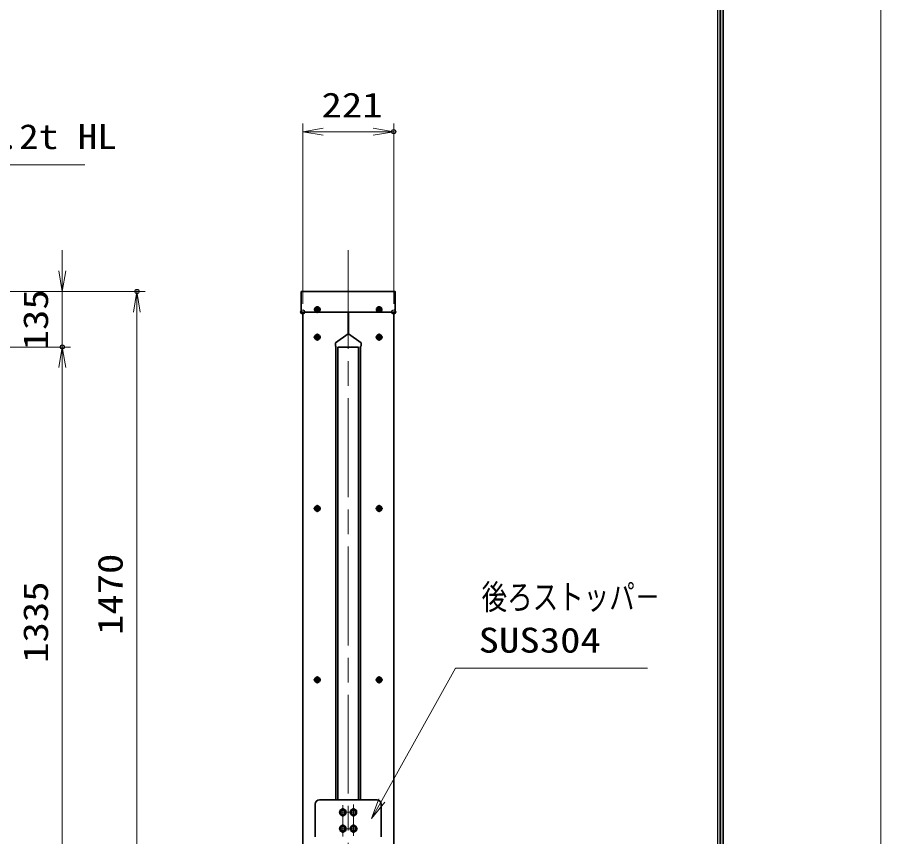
# Model space of a CAD drawing. Units: millimetres at full size, sheet at 1:20. Extents: x -5940 to 5940, y -4200 to 4200.
# Drawn here: x 3843 to 5940, y -959 to 1032 of the extents above; entities that cross this region are included whole.
import ezdxf
from ezdxf.enums import TextEntityAlignment as Align

# ---------------------------------------------------------------- set-up
doc = ezdxf.new("R2010")
doc.units = ezdxf.units.MM
doc.header["$LTSCALE"] = 20
doc.header["$PDMODE"] = 32
doc.header["$PDSIZE"] = 10
doc.linetypes.add('USER1', pattern=[18, 12, -1.5, 3, -1.5])
doc.linetypes.add('USER2', pattern=[9, 6, -0.75, 1.5, -0.75])
for name, color, linetype, lineweight in [('0-0_D-TTL', 7, 'Continuous', 18), ('0-1_軸線', 200, 'USER1', 15), ('0-2_寸法線', 4, 'Continuous', 18), ('0-3_0', 7, 'Continuous', 18), ('0-5_外形線', 7, 'Continuous', 35), ('0-9_AM_0N', 7, 'Continuous', 50)]:
    doc.layers.add(name, color=color, linetype=linetype, lineweight=lineweight)
doc.layers.add('0-4_Defpoints', color=7, linetype='Continuous')
doc.styles.add('ＭＳ ゴシック', font='')
doc.styles.get('ＭＳ ゴシック').set_extended_font_data('MS Gothic')

# ---------------------------------------------------------------- blocks, each defined once
blk = doc.blocks.new('_Open')
at = {"layer": '0-3_0'}
blk.add_line((-20, 3.333), (0, 0), dxfattribs=at)
blk.add_lwpolyline([(-20, -3.333), (0, 0), (-20, 0)], dxfattribs=at)
blk = doc.blocks.new('U10')
at = {"layer": '0-9_AM_0N'}
blk.add_lwpolyline([(671075.8, 427831.9), (671205.8, 427756.9), (671335.8, 427831.9), (671335.8, 427982), (671205.8, 428057.1), (671075.8, 427982)], close=True, dxfattribs=at)
blk.add_circle((671205.8, 427907), 130, dxfattribs=at)
blk = doc.blocks.new('U11')
at = {"layer": '0-9_AM_0N'}
blk.add_lwpolyline([(670555.8, 427831.9), (670685.8, 427756.9), (670815.8, 427831.9), (670815.8, 427982), (670685.8, 428057.1), (670555.8, 427982)], close=True, dxfattribs=at)
blk.add_circle((670685.8, 427907), 130, dxfattribs=at)
blk = doc.blocks.new('U12')
at = {"layer": '0-9_AM_0N'}
blk.add_lwpolyline([(671075.8, 428631.9), (671205.8, 428556.9), (671335.8, 428631.9), (671335.8, 428782), (671205.8, 428857.1), (671075.8, 428782)], close=True, dxfattribs=at)
blk.add_circle((671205.8, 428707), 130, dxfattribs=at)
blk = doc.blocks.new('S14')
at = {"layer": '0-2_寸法線'}
for points in [[(8994925.6, 2952181.5), (8985601.6, 2952181.5), (8982009.3, 2945757.8), (8981521.2, 2944885)], [(8981863.9, 2945839.1), (8981521.2, 2944885), (8982154.8, 2945676.4)]]:
    blk.add_lwpolyline(points, dxfattribs=at)
at = {"layer": '0-2_寸法線', "color": 254, "style": 'ＭＳ ゴシック'}
for s, width, p in [('後ろストッパ－', 0.75, (8986861.6, 2954678.4)), ('SUS304', 1.2, (8986717.6, 2952578.4))]:
    blk.add_text(s, height=1212, dxfattribs=dict(at, width=width)).set_placement(p, align=Align.BOTTOM_LEFT)
blk = doc.blocks.new('S20')
at = {"layer": '0-2_寸法線'}
for points in [[(8967592.1, 2976643.1), (8954754.5, 2976643.1), (8948192.9, 2964012.4), (8947731.9, 2963125)], [(8948045, 2964089.2), (8947731.9, 2963125), (8948340.8, 2963935.5)]]:
    blk.add_lwpolyline(points, dxfattribs=at)
at = {"layer": '0-2_寸法線', "color": 254, "style": 'ＭＳ ゴシック'}
for s, width, p in [('戸袋カバ-', 0.8, (8956014.5, 2979140)), ('SUS304 1.2t HL', 1.15, (8955870.5, 2977040))]:
    blk.add_text(s, height=1212, dxfattribs=dict(at, width=width)).set_placement(p, align=Align.BOTTOM_LEFT)

msp = doc.modelspace()

# ---------------------------------------------------------------- linework, layer by layer
at = {"layer": '0-0_D-TTL'}
for points in [[(-5940, -4200), (5940, -4200), (5940, 4200), (-5940, 4200)], [(-5558.14, 3889.71), (5558.14, 3889.71), (5558.14, -3888.86), (-5558.14, -3888.86)], [(-5554.61, 3886.18), (5554.61, 3886.18), (5554.61, -3885.32), (-5554.61, -3885.32)], [(-5551.07, 3882.64), (5551.07, 3882.64), (5551.07, -3881.79), (-5551.07, -3881.79)], [(-5547.54, 3879.11), (5547.54, 3879.11), (5547.54, -3878.25), (-5547.54, -3878.25)], [(-5544, 3875.57), (5544, 3875.57), (5544, -3874.71), (-5544, -3874.71)]]:
    msp.add_lwpolyline(points, close=True, dxfattribs=at)
at = {"layer": '0-1_軸線'}
for p, q in [((4646.93, 466.16), (4646.93, -1283.26)), ((4571.93, 254.5), (4563.02, 254.5)), ((4571.93, 254.5), (4571.93, 263.4)), ((4571.93, 254.5), (4580.83, 254.5)), ((4571.93, 254.5), (4571.93, 245.59)), ((4721.93, 254.5), (4713.02, 254.5)), ((4721.93, 254.5), (4721.93, 263.4)), ((4721.93, 254.5), (4730.83, 254.5)), ((4721.93, 254.5), (4721.93, 245.59)), ((4571.93, -161.5), (4563.02, -161.5)), ((4571.93, -161.5), (4571.93, -152.6)), ((4571.93, -161.5), (4580.83, -161.5)), ((4571.93, -161.5), (4571.93, -170.41)), ((4721.93, -161.5), (4713.02, -161.5)), ((4721.93, -161.5), (4721.93, -152.6)), ((4721.93, -161.5), (4730.83, -161.5)), ((4721.93, -161.5), (4721.93, -170.41)), ((4571.93, -577.5), (4563.02, -577.5)), ((4571.93, -577.5), (4571.93, -568.6)), ((4571.93, -577.5), (4580.83, -577.5)), ((4571.93, -577.5), (4571.93, -586.41)), ((4721.93, -577.5), (4713.02, -577.5)), ((4721.93, -577.5), (4721.93, -568.6)), ((4721.93, -577.5), (4730.83, -577.5)), ((4721.93, -577.5), (4721.93, -586.41)), ((4668.78, -899.3), (4624.51, -899.3)), ((4633.92, -882.25), (4633.92, -958.13)), ((4659.93, -880.67), (4659.93, -956.55)), ((4670.36, -939.3), (4624.51, -939.3))]:
    msp.add_line(p, q, dxfattribs=at)
at = {"layer": '0-1_軸線', "linetype": 'USER2'}
for p, q in [((4571.93, 321.7), (4563.36, 321.7)), ((4571.93, 321.7), (4571.93, 330.27)), ((4571.93, 321.7), (4580.5, 321.7)), ((4571.93, 321.7), (4571.93, 313.13)), ((4721.93, 321.7), (4713.73, 321.7)), ((4721.93, 321.7), (4721.93, 329.9)), ((4721.93, 321.7), (4730.12, 321.7)), ((4721.93, 321.7), (4721.93, 313.5))]:
    msp.add_line(p, q, dxfattribs=at)
at = {"layer": '0-2_寸法線'}
for p, q in [((4536.43, 335.7), (4536.43, 773.73)), ((4757.43, 335.7), (4757.43, 773.73)), ((4536.43, 753.73), (4757.43, 753.73)), ((3952.65, 415.7), (3952.65, 465.7)), ((3270.25, 365.7), (3972.65, 365.7)), ((3274.15, 365.7), (4153.8, 365.7)), ((3952.65, 365.7), (3952.65, 230.7)), ((4133.8, -1104.3), (4133.8, 365.7)), ((3270.25, 230.7), (3972.65, 230.7)), ((3270.25, 230.7), (3972.65, 230.7)), ((3952.65, -1104.3), (3952.65, 230.7)), ((3952.65, 180.7), (3952.65, 130.7))]:
    msp.add_line(p, q, dxfattribs=at)
at = {"layer": '0-4_Defpoints'}
for p in [(4757.43, 753.73), (4133.8, 365.7), (4536.43, 315.7), (4757.43, 315.7), (3952.65, 230.7)]:
    msp.add_point(p, dxfattribs=at)
at = {"layer": '0-5_外形線'}
for p, q in [((4532.53, 316.9), (4532.53, 364.5)), ((4760.13, 365.7), (4533.73, 365.7)), ((4546.92, 365.7), (4746.93, 365.7)), ((4761.33, 364.5), (4761.33, 316.9)), ((4760.13, 315.7), (4533.73, 315.7)), ((4536.43, 315.7), (4536.43, -1029.3)), ((4757.43, 315.7), (4757.43, -1029.3)), ((4615.73, 241), (4615.73, 233.07)), ((4615.73, 233.07), (4616.93, 233.07)), ((4616.93, -869.3), (4616.93, 233.07)), ((4621.92, -869.3), (4621.92, 230.7)), ((4621.92, 230.7), (4671.92, 230.7)), ((4671.92, -869.3), (4671.92, 230.7)), ((4676.93, -869.3), (4676.93, 233.07)), ((4678.13, 233.07), (4676.93, 233.07)), ((4678.13, 241), (4678.13, 233.07)), ((4566.92, -959.3), (4566.92, -879.3)), ((4716.93, -869.3), (4576.92, -869.3)), ((4726.93, -959.3), (4726.93, -879.3))]:
    msp.add_line(p, q, dxfattribs=at)
for points in [[(4646.43, 315.7), (4646.43, 263), (4615.73, 241)], [(4647.43, 315.7), (4647.43, 263), (4678.13, 241)]]:
    msp.add_lwpolyline(points, dxfattribs=at)
for centre, radius, start, end in [((4533.73, 364.5), 1.2, 90, 180), ((4760.13, 364.5), 1.2, 0, 90), ((4533.73, 316.9), 1.2, 180, 270), ((4760.13, 316.9), 1.2, 270, 0), ((4576.92, -879.3), 10, 90, 180), ((4716.93, -879.3), 10, 0, 90)]:
    msp.add_arc(centre, radius, start, end, dxfattribs=at)
at = {"layer": '0-9_AM_0N'}
for p, q in [((4571.61, 322.01), (4569.43, 322.01)), ((4569.43, 321.39), (4569.43, 322.01)), ((4571.61, 321.39), (4569.43, 321.39)), ((4571.61, 324.2), (4572.24, 324.2)), ((4571.61, 322.01), (4571.61, 324.2)), ((4571.61, 321.39), (4571.61, 319.2)), ((4571.61, 319.2), (4572.24, 319.2)), ((4572.24, 322.01), (4572.24, 324.2)), ((4572.24, 322.01), (4574.43, 322.01)), ((4572.24, 321.39), (4574.43, 321.39)), ((4572.24, 321.39), (4572.24, 319.2)), ((4574.43, 321.39), (4574.43, 322.01)), ((4721.61, 322.01), (4719.43, 322.01)), ((4719.43, 321.39), (4719.43, 322.01)), ((4721.61, 321.39), (4719.43, 321.39)), ((4721.61, 324.2), (4722.24, 324.2)), ((4721.61, 322.01), (4721.61, 324.2)), ((4721.61, 321.39), (4721.61, 319.2)), ((4721.61, 319.2), (4722.24, 319.2)), ((4722.24, 322.01), (4722.24, 324.2)), ((4722.24, 322.01), (4724.43, 322.01)), ((4722.24, 321.39), (4724.43, 321.39)), ((4722.24, 321.39), (4722.24, 319.2)), ((4724.43, 321.39), (4724.43, 322.01)), ((4571.61, 254.81), (4569.43, 254.81)), ((4569.43, 254.19), (4569.43, 254.81)), ((4571.61, 254.19), (4569.43, 254.19)), ((4571.61, 257), (4572.24, 257)), ((4571.61, 254.81), (4571.61, 257)), ((4571.61, 254.19), (4571.61, 252)), ((4571.61, 252), (4572.24, 252)), ((4572.24, 254.81), (4572.24, 257)), ((4572.24, 254.81), (4574.43, 254.81)), ((4572.24, 254.19), (4574.43, 254.19)), ((4572.24, 254.19), (4572.24, 252)), ((4574.43, 254.19), (4574.43, 254.81)), ((4721.61, 254.81), (4719.43, 254.81)), ((4719.43, 254.19), (4719.43, 254.81)), ((4721.61, 254.19), (4719.43, 254.19)), ((4722.24, 257), (4721.61, 257)), ((4721.61, 254.81), (4721.61, 257)), ((4721.61, 254.19), (4721.61, 252)), ((4722.24, 252), (4721.61, 252)), ((4722.24, 254.81), (4722.24, 257)), ((4722.24, 254.81), (4724.43, 254.81)), ((4722.24, 254.19), (4724.43, 254.19)), ((4722.24, 254.19), (4722.24, 252)), ((4724.43, 254.19), (4724.43, 254.81)), ((4571.61, -161.19), (4569.43, -161.19)), ((4569.43, -161.81), (4569.43, -161.19)), ((4571.61, -161.81), (4569.43, -161.81)), ((4571.61, -159), (4572.24, -159)), ((4571.61, -161.19), (4571.61, -159)), ((4571.61, -161.81), (4571.61, -164)), ((4571.61, -164), (4572.24, -164)), ((4572.24, -161.19), (4572.24, -159)), ((4572.24, -161.19), (4574.43, -161.19)), ((4572.24, -161.81), (4574.43, -161.81)), ((4572.24, -161.81), (4572.24, -164)), ((4574.43, -161.81), (4574.43, -161.19)), ((4721.61, -161.19), (4719.43, -161.19)), ((4719.43, -161.81), (4719.43, -161.19)), ((4721.61, -161.81), (4719.43, -161.81)), ((4722.24, -159), (4721.61, -159)), ((4721.61, -161.19), (4721.61, -159)), ((4721.61, -161.81), (4721.61, -164)), ((4722.24, -164), (4721.61, -164)), ((4722.24, -161.19), (4722.24, -159)), ((4722.24, -161.19), (4724.43, -161.19)), ((4722.24, -161.81), (4724.43, -161.81)), ((4722.24, -161.81), (4722.24, -164)), ((4724.43, -161.81), (4724.43, -161.19)), ((4571.61, -577.19), (4569.43, -577.19)), ((4569.43, -577.81), (4569.43, -577.19)), ((4571.61, -577.81), (4569.43, -577.81)), ((4571.61, -575), (4572.24, -575)), ((4571.61, -577.19), (4571.61, -575)), ((4571.61, -577.81), (4571.61, -580)), ((4571.61, -580), (4572.24, -580)), ((4572.24, -577.19), (4572.24, -575)), ((4572.24, -577.19), (4574.43, -577.19)), ((4572.24, -577.81), (4574.43, -577.81)), ((4572.24, -577.81), (4572.24, -580)), ((4574.43, -577.81), (4574.43, -577.19)), ((4721.61, -577.19), (4719.43, -577.19)), ((4719.43, -577.81), (4719.43, -577.19)), ((4721.61, -577.81), (4719.43, -577.81)), ((4722.24, -575), (4721.61, -575)), ((4721.61, -577.19), (4721.61, -575)), ((4721.61, -577.81), (4721.61, -580)), ((4722.24, -580), (4721.61, -580)), ((4722.24, -577.19), (4722.24, -575)), ((4722.24, -577.19), (4724.43, -577.19)), ((4722.24, -577.81), (4724.43, -577.81)), ((4722.24, -577.81), (4722.24, -580)), ((4724.43, -577.81), (4724.43, -577.19))]:
    msp.add_line(p, q, dxfattribs=at)
for centre in [(4571.93, 321.7), (4571.93, 321.7), (4721.93, 321.7), (4721.93, 321.7), (4571.93, 254.5), (4571.93, 254.5), (4721.93, 254.5), (4721.93, 254.5), (4571.93, -161.5), (4571.93, -161.5), (4721.93, -161.5), (4721.93, -161.5), (4571.93, -577.5), (4571.93, -577.5), (4721.93, -577.5), (4721.93, -577.5)]:
    msp.add_circle(centre, 5.9, dxfattribs=at)

# ---------------------------------------------------------------- block references
at = {"layer": '0-2_寸法線'}
for name, p, xscale, yscale in [('S20', (-444372.3, -148158.7), 0.05, 0.05), ('_Open', (4757.43, 753.73), 2.5, 2.5), ('S14', (-444372.3, -148158.7), 0.05, 0.05)]:
    msp.add_blockref(name, p, dxfattribs=dict(at, xscale=xscale, yscale=yscale))
at = {"layer": '0-2_寸法線', "xscale": 2.5, "yscale": 2.5}
for p, rotation in [((4536.43, 753.73), 180), ((3952.65, 365.7), 270), ((4133.8, 365.7), 90), ((3952.65, 230.7), 90), ((3952.65, 230.7), 90)]:
    msp.add_blockref('_Open', p, dxfattribs=dict(at, rotation=rotation))
at = {"layer": '0-9_AM_0N', "xscale": 0.05, "yscale": 0.05}
for name, p in [('U12', (-28926.36, -22334.65)), ('U12', (-28900.36, -22334.65)), ('U11', (-28900.36, -22334.65)), ('U10', (-28900.36, -22334.65))]:
    msp.add_blockref(name, p, dxfattribs=at)

# ---------------------------------------------------------------- texts
at = {"layer": '0-2_寸法線', "color": 254, "style": 'ＭＳ ゴシック', "width": 1.2}
msp.add_text('221', height=60.56, dxfattribs=at).set_placement((4582.13, 770.07), align=Align.BOTTOM_LEFT)
for s, p in [('135', (3936.3, 222.6)), ('1470', (4117.46, -468.9)), ('1335', (3936.3, -536.4))]:
    msp.add_text(s, height=60.56, rotation=90, dxfattribs=at).set_placement(p, align=Align.BOTTOM_LEFT)

doc.saveas('drawing.dxf')
